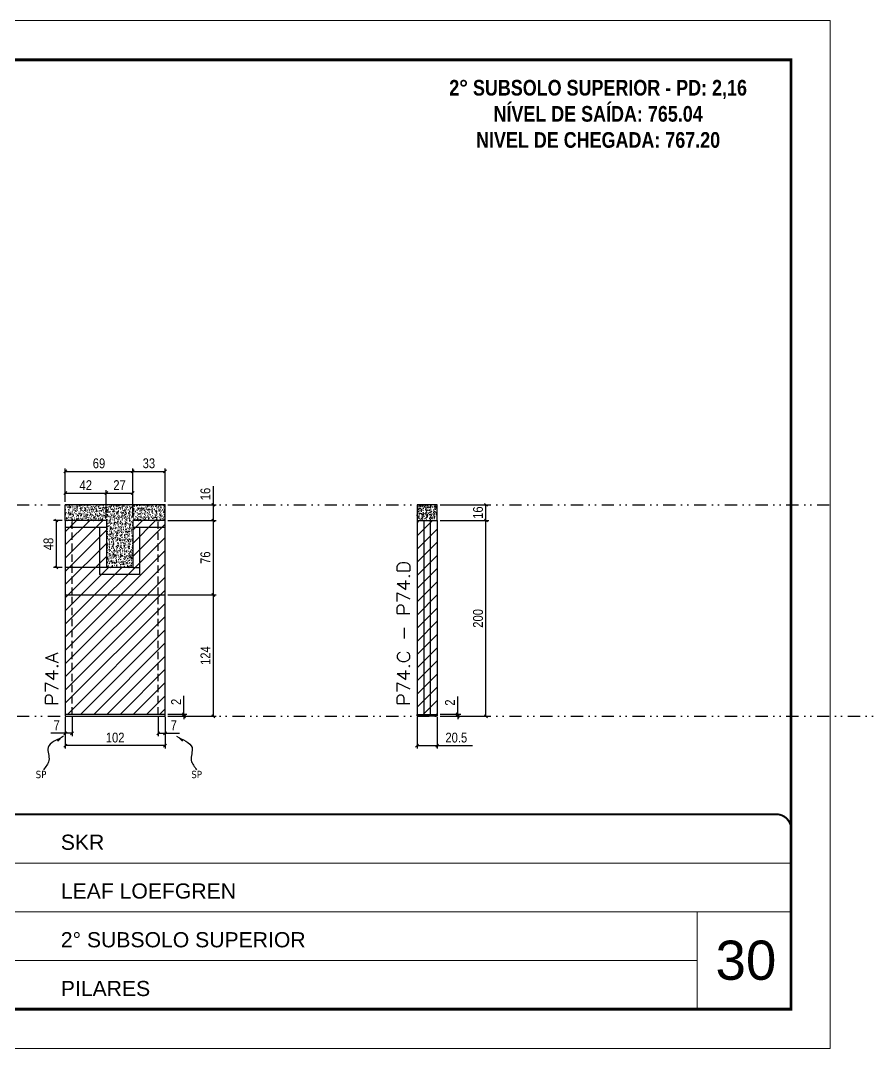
# Model space of a CAD drawing. Extents: x 13741 to 27878, y -21631 to 6985.
# Drawn here: x 16670 to 17540, y -2105 to -1055 of the extents above; entities that cross this region are included whole.
import ezdxf

# ---------------------------------------------------------------- set-up
doc = ezdxf.new("R2010")
doc.units = 0
for name, pattern in [('CONTINUO', [0]), ('DASHED', [0.75, 0.5, -0.25]), ('DIVIDE2', [0.625, 0.25, -0.125, 0, -0.125, 0, -0.125]), ('HIDDEN', [0.375, 0.25, -0.125])]:
    doc.linetypes.add(name, pattern=pattern)
for name, color, linetype, lineweight in [('CARIMBO', 255, 'Continuous', 9), ('Folhas', 255, 'Continuous', 9), ('Hachura', 251, 'Continuous', 9), ('SARRAFO DE PRESSAO', 251, 'DASHED', 9), ('Texto Seção', 7, 'Continuous', 15)]:
    doc.layers.add(name, color=color, linetype=linetype, lineweight=lineweight)
for name, color, linetype in [('COTA', 241, 'Continuous'), ('NOMENCLATURA', 7, 'Continuous'), ('Nível', 160, 'Continuous'), ('Painéis', 200, 'Continuous'), ('SARR_2.2x7', 40, 'Continuous'), ('Sarrafo de Pressão', 42, 'HIDDEN'), ('texto', 7, 'Continuous')]:
    doc.layers.add(name, color=color, linetype=linetype)
doc.styles.add('ARIAL', font='arial.ttf')
doc.styles.add('COTA TECNICA', font='techl___.ttf', dxfattribs={"height": 10})
doc.styles.add('COTA TECNICA-50', font='techl___.ttf', dxfattribs={"height": 10})
doc.styles.add('REGUA-120', font='ROMANS.shx', dxfattribs={"height": 15})
doc.styles.add('ROMANC', font='techb___.ttf', dxfattribs={"height": 2.5})
doc.styles.get("Standard").update_dxf_attribs({"font": 'arial.ttf'})
doc.styles.add('Tecnologia', font='')
doc.styles.get('Tecnologia').set_extended_font_data('Forgotten Futurist')
doc.dimstyles.new('COTA PAINEL-50', dxfattribs={"dimtxt": 10, "dimasz": 3, "dimexe": 3, "dimexo": 3, "dimgap": 3, "dimtad": 1, "dimdec": 1, "dimzin": 12, "dimdsep": 46, "dimtxsty": 'COTA TECNICA-50', "dimblk1": 'OBLIQUE', "dimblk2": 'OBLIQUE', "dimsah": 1, "dimcen": 0.9, "dimclrd": 4, "dimclre": 4, "dimclrt": 240, "dimadec": 1, "dimazin": 3, "dimtfac": 1, "dimtdec": 1, "dimtmove": 0, "dimatfit": 3, "dimfxl": 1, "dimtolj": 1, "dimtzin": 12, "dimarcsym": 0})
doc.dimstyles.new('PAINEL', dxfattribs={"dimtxt": 10, "dimasz": 3, "dimexe": 3, "dimexo": 3, "dimgap": 3, "dimtad": 1, "dimdec": 1, "dimzin": 12, "dimdsep": 46, "dimtxsty": 'COTA TECNICA', "dimblk1": 'OBLIQUE', "dimblk2": 'OBLIQUE', "dimsah": 1, "dimcen": 0.9, "dimclrd": 4, "dimclre": 4, "dimclrt": 240, "dimadec": 1, "dimazin": 3, "dimtfac": 1, "dimtdec": 1, "dimtmove": 0, "dimatfit": 3, "dimfxl": 1, "dimtolj": 1, "dimtzin": 12, "dimarcsym": 0})
doc.dimstyles.get("Standard").update_dxf_attribs({"dimtxt": 0.18, "dimasz": 0.18, "dimexe": 0.18, "dimexo": 0.0625, "dimgap": 0.09, "dimtad": 0, "dimtih": 1, "dimtoh": 1, "dimdec": 4, "dimzin": 0, "dimdsep": 46, "dimtxsty": 'Standard', "dimcen": 0.09, "dimadec": 0, "dimazin": 0, "dimtfac": 1, "dimtdec": 4, "dimtofl": 0, "dimtmove": 0, "dimatfit": 3, "dimfxl": 1, "dimtolj": 1, "dimtzin": 0, "dimarcsym": 0})

# ---------------------------------------------------------------- blocks, each defined once
blk = doc.blocks.new('9999999999')
at = {"color": 30, "linetype": 'CONTINUO'}
for p, q in [((98564.6, 34230.2), (98564.6, 34429.4)), ((98564.6, 34379.6), (99584, 34379.6)), ((98564.6, 34329.8), (99488, 34329.8)), ((99584, 34329.8), (99488, 34329.8)), ((99488, 34329.8), (99488, 34230.2)), ((98564.6, 34280), (99488, 34280))]:
    blk.add_line(p, q, dxfattribs=at)
at = {"color": 30, "linetype": 'CONTINUO', "const_width": 2}
blk.add_lwpolyline([(99584, 34230.2), (99584, 34414.4, 0.414214), (99569, 34429.4), (98229, 34429.4, 0.414214), (98214, 34414.4), (98214, 34245.2, 0.414214), (98229, 34230.2), (99584, 34230.2)], format="xyb", dxfattribs=at)
at = {"layer": 'Folhas'}
blk.add_lwpolyline([(98139, 34190.2), (99624, 34190.2), (99624, 35240.2), (98139, 35240.2)], close=True, dxfattribs=at)
at = {"layer": 'Folhas', "color": 30, "const_width": 3}
blk.add_lwpolyline([(98214, 34230.2), (99584, 34230.2), (99584, 35200.2), (98214, 35200.2)], close=True, dxfattribs=at)
at = {"color": 7, "linetype": 'Continuous', "ltscale": 5, "style": 'ARIAL'}
for s, height, p in [('SKR', 15.48, (98837.7, 34393.1)), ('LEAF LOEFGREN', 15.483, (98837.7, 34343.3)), ('2° SUBSOLO SUPERIOR', 15.483, (98837.7, 34293.5)), ('NOVA SISTEMAS CONSTRUTIVOS', 11.059, (98263.2, 34267.2)), ('PILARES', 15.48, (98837.7, 34243.7))]:
    blk.add_text(s, height=height, dxfattribs=at).set_placement(p)
at = {"layer": 'Folhas', "color": 7, "style": 'Tecnologia', "width": 1.5}
for s, p in [('CLIENTE:', (98573.7, 34397.2)), ('OBRA:', (98573.7, 34347.3)), ('PAVIMENTO:', (98573.7, 34297.5)), ('PROJETO:', (98573.7, 34247.7))]:
    blk.add_text(s, height=14, dxfattribs=at).set_placement(p)
blk = doc.blocks.new('_Oblique')
at = {"color": 0, "linetype": 'ByBlock', "lineweight": -2}
blk.add_line((-0.5, -0.5), (0.5, 0.5), dxfattribs=at)
blk = doc.blocks.new('*D1596')
at = {"layer": 'COTA', "color": 4, "lineweight": -2, "transparency": 16777216}
for p, q in [((16715.2, -1767), (16715.2, -1798.9)), ((16817.2, -1767), (16817.2, -1798.9)), ((16817.2, -1795.9), (16715.2, -1795.9))]:
    blk.add_line(p, q, dxfattribs=at)
at = {"layer": 'Defpoints', "color": 0, "transparency": 16777216}
for p in [(16715.2, -1764), (16817.2, -1764), (16715.2, -1795.9)]:
    blk.add_point(p, dxfattribs=at)
at = {"layer": 'COTA', "color": 4, "lineweight": -2, "transparency": 16777216, "xscale": 3, "yscale": 3, "zscale": 3, "rotation": 180}
blk.add_blockref('_Oblique', (16715.2, -1795.9), dxfattribs=at)
at = {"layer": 'COTA', "color": 4, "lineweight": -2, "transparency": 16777216, "xscale": 3, "yscale": 3, "zscale": 3}
blk.add_blockref('_Oblique', (16817.2, -1795.9), dxfattribs=at)
at = {"layer": 'COTA', "color": 240, "transparency": 16777216, "insert": (16766.2, -1787.8), "char_height": 10, "attachment_point": 5, "style": 'COTA TECNICA'}
blk.add_mtext('\\A1;102', dxfattribs=at)
blk = doc.blocks.new('*D1597')
at = {"layer": 'COTA', "color": 4, "lineweight": -2, "transparency": 16777216}
for p, q in [((16810.2, -1767), (16810.2, -1786.3)), ((16817.2, -1769), (16817.2, -1786.3)), ((16810.2, -1783.3), (16817.2, -1783.3)), ((16817.2, -1783.3), (16832, -1783.3))]:
    blk.add_line(p, q, dxfattribs=at)
at = {"layer": 'Defpoints', "color": 0, "transparency": 16777216}
for p in [(16810.2, -1764), (16817.2, -1766), (16817.2, -1783.3)]:
    blk.add_point(p, dxfattribs=at)
at = {"layer": 'COTA', "color": 4, "lineweight": -2, "transparency": 16777216, "xscale": 3, "yscale": 3, "zscale": 3, "rotation": 180}
blk.add_blockref('_Oblique', (16810.2, -1783.3), dxfattribs=at)
at = {"layer": 'COTA', "color": 4, "lineweight": -2, "transparency": 16777216, "xscale": 3, "yscale": 3, "zscale": 3}
blk.add_blockref('_Oblique', (16817.2, -1783.3), dxfattribs=at)
at = {"layer": 'COTA', "color": 240, "transparency": 16777216, "insert": (16826.1, -1775.2), "char_height": 10, "attachment_point": 5, "style": 'COTA TECNICA-50'}
blk.add_mtext('\\A1;7', dxfattribs=at)
blk = doc.blocks.new('*D1598')
at = {"layer": 'COTA', "color": 4, "lineweight": -2, "transparency": 16777216}
for p, q in [((16715.2, -1769), (16715.2, -1786.3)), ((16722.2, -1767), (16722.2, -1786.3)), ((16715.2, -1783.3), (16700.5, -1783.3)), ((16722.2, -1783.3), (16715.2, -1783.3))]:
    blk.add_line(p, q, dxfattribs=at)
at = {"layer": 'Defpoints', "color": 0, "transparency": 16777216}
for p in [(16715.2, -1766), (16722.2, -1764), (16715.2, -1783.3)]:
    blk.add_point(p, dxfattribs=at)
at = {"layer": 'COTA', "color": 4, "lineweight": -2, "transparency": 16777216, "xscale": 3, "yscale": 3, "zscale": 3, "rotation": 180}
blk.add_blockref('_Oblique', (16715.2, -1783.3), dxfattribs=at)
at = {"layer": 'COTA', "color": 4, "lineweight": -2, "transparency": 16777216, "xscale": 3, "yscale": 3, "zscale": 3}
blk.add_blockref('_Oblique', (16722.2, -1783.3), dxfattribs=at)
at = {"layer": 'COTA', "color": 240, "transparency": 16777216, "insert": (16706.4, -1775.2), "char_height": 10, "attachment_point": 5, "style": 'COTA TECNICA-50'}
blk.add_mtext('\\A1;7', dxfattribs=at)
blk = doc.blocks.new('*D1599')
at = {"layer": 'COTA', "color": 4, "lineweight": -2, "transparency": 16777216}
for p, q in [((16836.5, -1764), (16836.5, -1745.2)), ((16820.2, -1764), (16839.5, -1764)), ((16820.2, -1766), (16839.5, -1766)), ((16836.5, -1766), (16836.5, -1764)), ((16836.5, -1766), (16836.5, -1769))]:
    blk.add_line(p, q, dxfattribs=at)
at = {"layer": 'Defpoints', "color": 0, "transparency": 16777216}
for p in [(16817.2, -1764), (16817.2, -1766), (16836.5, -1766)]:
    blk.add_point(p, dxfattribs=at)
at = {"layer": 'COTA', "color": 4, "lineweight": -2, "transparency": 16777216, "xscale": 3, "yscale": 3, "zscale": 3}
for p, rotation in [((16836.5, -1764), 270), ((16836.5, -1766), 90)]:
    blk.add_blockref('_Oblique', p, dxfattribs=dict(at, rotation=rotation))
at = {"layer": 'COTA', "color": 240, "transparency": 16777216, "insert": (16828.5, -1751.3), "char_height": 10, "attachment_point": 5, "rotation": 90, "style": 'COTA TECNICA-50'}
blk.add_mtext('\\A1;2', dxfattribs=at)
blk = doc.blocks.new('*D1604')
at = {"layer": 'COTA', "color": 4, "linetype": 'ByBlock', "lineweight": -2, "transparency": 16777216}
for p, q in [((16820.2, -1642), (16869.6, -1642)), ((16866.6, -1766), (16866.6, -1642)), ((16820.2, -1766), (16869.6, -1766))]:
    blk.add_line(p, q, dxfattribs=at)
at = {"layer": 'Defpoints', "color": 0, "linetype": 'ByBlock', "transparency": 16777216}
for p in [(16817.2, -1642), (16866.6, -1642), (16817.2, -1766)]:
    blk.add_point(p, dxfattribs=at)
at = {"layer": 'COTA', "color": 4, "linetype": 'ByBlock', "lineweight": -2, "transparency": 16777216, "xscale": 3, "yscale": 3, "zscale": 3}
for p, rotation in [((16866.6, -1642), 90), ((16866.6, -1766), 270)]:
    blk.add_blockref('_Oblique', p, dxfattribs=dict(at, rotation=rotation))
at = {"layer": 'COTA', "color": 240, "linetype": 'ByBlock', "transparency": 16777216, "insert": (16858.5, -1704), "char_height": 10, "attachment_point": 5, "rotation": 90, "style": 'COTA TECNICA'}
blk.add_mtext('\\A1;124', dxfattribs=at)
blk = doc.blocks.new('*D1605')
at = {"layer": 'COTA', "color": 4, "linetype": 'ByBlock', "lineweight": -2, "transparency": 16777216}
for p, q in [((16820.2, -1642), (16869.6, -1642)), ((16866.6, -1766), (16866.6, -1642)), ((16820.2, -1766), (16869.6, -1766))]:
    blk.add_line(p, q, dxfattribs=at)
at = {"layer": 'Defpoints', "color": 0, "linetype": 'ByBlock', "transparency": 16777216}
for p in [(16817.2, -1642), (16866.6, -1642), (16817.2, -1766)]:
    blk.add_point(p, dxfattribs=at)
at = {"layer": 'COTA', "color": 4, "linetype": 'ByBlock', "lineweight": -2, "transparency": 16777216, "xscale": 3, "yscale": 3, "zscale": 3}
for p, rotation in [((16866.6, -1642), 90), ((16866.6, -1766), 270)]:
    blk.add_blockref('_Oblique', p, dxfattribs=dict(at, rotation=rotation))
at = {"layer": 'COTA', "color": 240, "linetype": 'ByBlock', "transparency": 16777216, "insert": (16858.5, -1704), "char_height": 10, "attachment_point": 5, "rotation": 90, "style": 'COTA TECNICA'}
blk.add_mtext('\\A1;124', dxfattribs=at)
blk = doc.blocks.new('*D1600')
at = {"layer": 'COTA', "color": 4, "lineweight": -2, "transparency": 16777216}
for p, q in [((17074.8, -1767), (17074.8, -1798.9)), ((17095.3, -1767), (17095.3, -1798.9)), ((17074.8, -1795.9), (17095.3, -1795.9)), ((17095.3, -1795.9), (17131.5, -1795.9))]:
    blk.add_line(p, q, dxfattribs=at)
at = {"layer": 'Defpoints', "color": 0, "transparency": 16777216}
for p in [(17074.8, -1764), (17095.3, -1764), (17095.3, -1795.9)]:
    blk.add_point(p, dxfattribs=at)
at = {"layer": 'COTA', "color": 4, "lineweight": -2, "transparency": 16777216, "xscale": 3, "yscale": 3, "zscale": 3, "rotation": 180}
blk.add_blockref('_Oblique', (17074.8, -1795.9), dxfattribs=at)
at = {"layer": 'COTA', "color": 4, "lineweight": -2, "transparency": 16777216, "xscale": 3, "yscale": 3, "zscale": 3}
blk.add_blockref('_Oblique', (17095.3, -1795.9), dxfattribs=at)
at = {"layer": 'COTA', "color": 240, "transparency": 16777216, "insert": (17114.9, -1787.8), "char_height": 10, "attachment_point": 5, "style": 'COTA TECNICA'}
blk.add_mtext('\\A1;20.5', dxfattribs=at)
blk = doc.blocks.new('*D1601')
at = {"layer": 'COTA', "color": 4, "lineweight": -2, "transparency": 16777216}
for p, q in [((17116.4, -1764), (17116.4, -1745.9)), ((17098.3, -1764), (17119.4, -1764)), ((17098.3, -1766), (17119.4, -1766)), ((17116.4, -1766), (17116.4, -1764)), ((17116.4, -1766), (17116.4, -1769))]:
    blk.add_line(p, q, dxfattribs=at)
at = {"layer": 'Defpoints', "color": 0, "transparency": 16777216}
for p in [(17095.3, -1764), (17095.3, -1766), (17116.4, -1764)]:
    blk.add_point(p, dxfattribs=at)
at = {"layer": 'COTA', "color": 4, "lineweight": -2, "transparency": 16777216, "xscale": 3, "yscale": 3, "zscale": 3}
for p, rotation in [((17116.4, -1764), 270), ((17116.4, -1766), 90)]:
    blk.add_blockref('_Oblique', p, dxfattribs=dict(at, rotation=rotation))
at = {"layer": 'COTA', "color": 240, "transparency": 16777216, "insert": (17108.4, -1752), "char_height": 10, "attachment_point": 5, "rotation": 90, "style": 'COTA TECNICA-50'}
blk.add_mtext('\\A1;2', dxfattribs=at)
blk = doc.blocks.new('*D1602')
at = {"layer": 'COTA', "color": 4, "lineweight": -2, "transparency": 16777216}
for p, q in [((17098.3, -1566), (17148.2, -1566)), ((17145.2, -1766), (17145.2, -1566)), ((17098.3, -1766), (17148.2, -1766))]:
    blk.add_line(p, q, dxfattribs=at)
at = {"layer": 'Defpoints', "color": 0, "transparency": 16777216}
for p in [(17095.3, -1566), (17145.2, -1566), (17095.3, -1766)]:
    blk.add_point(p, dxfattribs=at)
at = {"layer": 'COTA', "color": 4, "lineweight": -2, "transparency": 16777216, "xscale": 3, "yscale": 3, "zscale": 3}
for p, rotation in [((17145.2, -1566), 90), ((17145.2, -1766), 270)]:
    blk.add_blockref('_Oblique', p, dxfattribs=dict(at, rotation=rotation))
at = {"layer": 'COTA', "color": 240, "transparency": 16777216, "insert": (17137.1, -1666), "char_height": 10, "attachment_point": 5, "rotation": 90, "style": 'COTA TECNICA-50'}
blk.add_mtext('\\A1;200', dxfattribs=at)
blk = doc.blocks.new('*D1606')
at = {"layer": 'COTA', "color": 4, "lineweight": -2, "transparency": 16777216}
for p, q in [((16820.2, -1566), (16869.6, -1566)), ((16866.6, -1642), (16866.6, -1566)), ((16820.2, -1642), (16869.6, -1642))]:
    blk.add_line(p, q, dxfattribs=at)
at = {"layer": 'Defpoints', "color": 0, "transparency": 16777216}
for p in [(16817.2, -1566), (16866.6, -1566), (16817.2, -1642)]:
    blk.add_point(p, dxfattribs=at)
at = {"layer": 'COTA', "color": 4, "lineweight": -2, "transparency": 16777216, "xscale": 3, "yscale": 3, "zscale": 3}
for p, rotation in [((16866.6, -1566), 90), ((16866.6, -1642), 270)]:
    blk.add_blockref('_Oblique', p, dxfattribs=dict(at, rotation=rotation))
at = {"layer": 'COTA', "color": 240, "transparency": 16777216, "insert": (16858.5, -1604), "char_height": 10, "attachment_point": 5, "rotation": 90, "style": 'COTA TECNICA'}
blk.add_mtext('\\A1;76', dxfattribs=at)
blk = doc.blocks.new('*D1607')
at = {"layer": 'COTA', "color": 4, "lineweight": -2, "transparency": 16777216}
for p, q in [((16866.6, -1550), (16866.6, -1531)), ((16820.2, -1550), (16869.6, -1550)), ((16866.6, -1566), (16866.6, -1550)), ((16820.2, -1566), (16869.6, -1566))]:
    blk.add_line(p, q, dxfattribs=at)
at = {"layer": 'Defpoints', "color": 0, "transparency": 16777216}
for p in [(16817.2, -1550), (16866.6, -1550), (16817.2, -1566)]:
    blk.add_point(p, dxfattribs=at)
at = {"layer": 'COTA', "color": 4, "lineweight": -2, "transparency": 16777216, "xscale": 3, "yscale": 3, "zscale": 3}
for p, rotation in [((16866.6, -1550), 90), ((16866.6, -1566), 270)]:
    blk.add_blockref('_Oblique', p, dxfattribs=dict(at, rotation=rotation))
at = {"layer": 'COTA', "color": 240, "transparency": 16777216, "insert": (16858.5, -1539), "char_height": 10, "attachment_point": 5, "rotation": 90, "style": 'COTA TECNICA'}
blk.add_mtext('\\A1;16', dxfattribs=at)
blk = doc.blocks.new('*D1608')
at = {"layer": 'COTA', "color": 4, "lineweight": -2, "transparency": 16777216}
for p, q in [((16712.2, -1566), (16703.2, -1566)), ((16706.2, -1614), (16706.2, -1566)), ((16712.2, -1614), (16703.2, -1614))]:
    blk.add_line(p, q, dxfattribs=at)
at = {"layer": 'Defpoints', "color": 0, "transparency": 16777216}
for p in [(16706.2, -1566), (16715.2, -1566), (16715.2, -1614)]:
    blk.add_point(p, dxfattribs=at)
at = {"layer": 'COTA', "color": 4, "lineweight": -2, "transparency": 16777216, "xscale": 3, "yscale": 3, "zscale": 3}
for p, rotation in [((16706.2, -1566), 90), ((16706.2, -1614), 270)]:
    blk.add_blockref('_Oblique', p, dxfattribs=dict(at, rotation=rotation))
at = {"layer": 'COTA', "color": 240, "transparency": 16777216, "insert": (16698.1, -1590), "char_height": 10, "attachment_point": 5, "rotation": 90, "style": 'COTA TECNICA'}
blk.add_mtext('\\A1;48', dxfattribs=at)
blk = doc.blocks.new('*D1609')
at = {"layer": 'COTA', "color": 4, "lineweight": -2, "transparency": 16777216}
for p, q in [((16715.2, -1547), (16715.2, -1535)), ((16715.2, -1538), (16757.2, -1538)), ((16757.2, -1563), (16757.2, -1535))]:
    blk.add_line(p, q, dxfattribs=at)
at = {"layer": 'Defpoints', "color": 0, "transparency": 16777216}
for p in [(16757.2, -1538), (16715.2, -1550), (16757.2, -1566)]:
    blk.add_point(p, dxfattribs=at)
at = {"layer": 'COTA', "color": 4, "lineweight": -2, "transparency": 16777216, "xscale": 3, "yscale": 3, "zscale": 3, "rotation": 180}
blk.add_blockref('_Oblique', (16715.2, -1538), dxfattribs=at)
at = {"layer": 'COTA', "color": 4, "lineweight": -2, "transparency": 16777216, "xscale": 3, "yscale": 3, "zscale": 3}
blk.add_blockref('_Oblique', (16757.2, -1538), dxfattribs=at)
at = {"layer": 'COTA', "color": 240, "transparency": 16777216, "insert": (16736.2, -1529.9), "char_height": 10, "attachment_point": 5, "style": 'COTA TECNICA'}
blk.add_mtext('\\A1;42', dxfattribs=at)
blk = doc.blocks.new('*D1610')
at = {"layer": 'COTA', "color": 4, "lineweight": -2, "transparency": 16777216}
for p, q in [((16757.2, -1563), (16757.2, -1535)), ((16757.2, -1538), (16784.2, -1538)), ((16784.2, -1563), (16784.2, -1535))]:
    blk.add_line(p, q, dxfattribs=at)
at = {"layer": 'Defpoints', "color": 0, "transparency": 16777216}
for p in [(16784.2, -1538), (16757.2, -1566), (16784.2, -1566)]:
    blk.add_point(p, dxfattribs=at)
at = {"layer": 'COTA', "color": 4, "lineweight": -2, "transparency": 16777216, "xscale": 3, "yscale": 3, "zscale": 3, "rotation": 180}
blk.add_blockref('_Oblique', (16757.2, -1538), dxfattribs=at)
at = {"layer": 'COTA', "color": 4, "lineweight": -2, "transparency": 16777216, "xscale": 3, "yscale": 3, "zscale": 3}
blk.add_blockref('_Oblique', (16784.2, -1538), dxfattribs=at)
at = {"layer": 'COTA', "color": 240, "transparency": 16777216, "insert": (16770.7, -1529.9), "char_height": 10, "attachment_point": 5, "style": 'COTA TECNICA'}
blk.add_mtext('\\A1;27', dxfattribs=at)
blk = doc.blocks.new('*D1611')
at = {"layer": 'COTA', "color": 4, "lineweight": -2, "transparency": 16777216}
for p, q in [((16715.2, -1547), (16715.2, -1512.8)), ((16715.2, -1515.8), (16784.2, -1515.8)), ((16784.2, -1563), (16784.2, -1512.8))]:
    blk.add_line(p, q, dxfattribs=at)
at = {"layer": 'Defpoints', "color": 0, "transparency": 16777216}
for p in [(16784.2, -1515.8), (16715.2, -1550), (16784.2, -1566)]:
    blk.add_point(p, dxfattribs=at)
at = {"layer": 'COTA', "color": 4, "lineweight": -2, "transparency": 16777216, "xscale": 3, "yscale": 3, "zscale": 3, "rotation": 180}
blk.add_blockref('_Oblique', (16715.2, -1515.8), dxfattribs=at)
at = {"layer": 'COTA', "color": 4, "lineweight": -2, "transparency": 16777216, "xscale": 3, "yscale": 3, "zscale": 3}
blk.add_blockref('_Oblique', (16784.2, -1515.8), dxfattribs=at)
at = {"layer": 'COTA', "color": 240, "transparency": 16777216, "insert": (16749.7, -1507.7), "char_height": 10, "attachment_point": 5, "style": 'COTA TECNICA'}
blk.add_mtext('\\A1;69', dxfattribs=at)
blk = doc.blocks.new('*D1612')
at = {"layer": 'COTA', "color": 4, "lineweight": -2, "transparency": 16777216}
for p, q in [((16784.2, -1563), (16784.2, -1512.8)), ((16784.2, -1515.8), (16817.2, -1515.8)), ((16817.2, -1547), (16817.2, -1512.8))]:
    blk.add_line(p, q, dxfattribs=at)
at = {"layer": 'Defpoints', "color": 0, "transparency": 16777216}
for p in [(16817.2, -1515.8), (16817.2, -1550), (16784.2, -1566)]:
    blk.add_point(p, dxfattribs=at)
at = {"layer": 'COTA', "color": 4, "lineweight": -2, "transparency": 16777216, "xscale": 3, "yscale": 3, "zscale": 3, "rotation": 180}
blk.add_blockref('_Oblique', (16784.2, -1515.8), dxfattribs=at)
at = {"layer": 'COTA', "color": 4, "lineweight": -2, "transparency": 16777216, "xscale": 3, "yscale": 3, "zscale": 3}
blk.add_blockref('_Oblique', (16817.2, -1515.8), dxfattribs=at)
at = {"layer": 'COTA', "color": 240, "transparency": 16777216, "insert": (16800.7, -1507.6), "char_height": 10, "attachment_point": 5, "style": 'COTA TECNICA'}
blk.add_mtext('\\A1;33', dxfattribs=at)
blk = doc.blocks.new('*D1613')
at = {"layer": 'COTA', "color": 4, "lineweight": -2, "transparency": 16777216}
for p, q in [((17098.3, -1550), (17148.2, -1550)), ((17145.2, -1566), (17145.2, -1550)), ((17098.3, -1566), (17148.2, -1566))]:
    blk.add_line(p, q, dxfattribs=at)
at = {"layer": 'Defpoints', "color": 0, "transparency": 16777216}
for p in [(17095.3, -1550), (17145.2, -1550), (17095.3, -1566)]:
    blk.add_point(p, dxfattribs=at)
at = {"layer": 'COTA', "color": 4, "lineweight": -2, "transparency": 16777216, "xscale": 3, "yscale": 3, "zscale": 3}
for p, rotation in [((17145.2, -1550), 90), ((17145.2, -1566), 270)]:
    blk.add_blockref('_Oblique', p, dxfattribs=dict(at, rotation=rotation))
at = {"layer": 'COTA', "color": 240, "transparency": 16777216, "insert": (17137.1, -1558), "char_height": 10, "attachment_point": 5, "rotation": 90, "style": 'COTA TECNICA'}
blk.add_mtext('\\A1;16', dxfattribs=at)

msp = doc.modelspace()

# ---------------------------------------------------------------- hatches: boundary and pattern name
at = {"layer": 'COTA'}
h = msp.add_hatch(dxfattribs=at)
h.set_pattern_fill('AR-CONC', color=256, scale=0.03)
h.paths.add_polyline_path([(16784.23, -1566.02), (16817.23, -1566.02), (16817.23, -1550.02), (16715.23, -1550.02), (16715.23, -1566.02), (16757.23, -1566.02), (16757.23, -1614.02), (16784.23, -1614.02)])
h = msp.add_hatch(dxfattribs=at)
h.set_pattern_fill('AR-CONC', color=256, scale=0.03)
h.set_pattern_definition([(50, (-190.1025, 0), (5.4655401, -0.4781726), [0.5715, -6.2865]), (355, (-190.1025, 0), (-1.0573026, 5.7317054), [0.4572, -5.0292175]), (100.451445, (-189.647, -0.04), (4.4082374, 5.2535326), [0.4857003, -5.3427073]), (46.1842, (-190.1025, 1.524), (8.1323712, -1.2612698), [0.85725, -9.42975]), (96.63556, (-189.425, 1.419), (7.122124, 7.4227837), [0.7285507, -8.0140682]), (351.18415, (-190.1025, 1.524), (7.122124, 7.4227837), [0.685799, -7.543792]), (21, (-189.3405, 1.143), (4.5484317, -3.067956), [0.5715, -6.2865]), (326, (-189.3405, 1.143), (1.8540609, 5.525639), [0.4572, -5.0292]), (71.451445, (-188.9614, 0.8873), (6.4024926, 2.457683), [0.4857003, -5.3426981]), (37.5, (-190.1025, 0), (0.0926581, 2.53665117), [0, -4.96824, 0, -5.1054, 0, -5.04825]), (7.5, (-190.1025, 0), (2.00458988, 3.00541724), [0, -2.91084, 0, -4.85394, 0, -1.92405]), (327.5, (-191.8017, 0), (4.06771786, -0.17186232), [0, -1.905, 0, -5.9436, 0, -7.8867]), (317.5, (-192.5637, 0), (4.44387544, 0.7627947), [0, -2.4765, 0, -3.94716, 0, -5.6007])])
h.paths.add_polyline_path([(17095.26, -1566.02), (17095.26, -1550.02), (17074.76, -1550.02), (17074.76, -1566.02)])
at = {"layer": 'Hachura', "linetype": 'ByBlock'}
h = msp.add_hatch(dxfattribs=at)
h.set_pattern_fill('ANSI31', color=256, scale=3)
h.paths.add_polyline_path([(16715.23, -1566.02), (16715.23, -1614.02), (16757.23, -1614.02), (16757.23, -1566.02)], flags=17)
h.paths.add_polyline_path([(16817.23, -1642.02), (16817.23, -1566.02), (16784.23, -1566.02), (16784.23, -1614.02), (16715.23, -1614.02), (16715.23, -1642.02)])
h.paths.add_polyline_path([(16817.23, -1642.02), (16715.23, -1642.02), (16715.23, -1764.02), (16817.23, -1764.02)])
h.paths.add_polyline_path([(17095.26, -1566.02), (17074.76, -1566.02), (17074.76, -1764.02), (17095.26, -1764.02)])

# ---------------------------------------------------------------- linework, layer by layer
at = {"layer": 'COTA'}
for p, q in [((16817.23, -1550.02), (16715.23, -1550.02)), ((16715.23, -1566.02), (16715.23, -1550.02)), ((16817.23, -1566.02), (16817.23, -1550.02)), ((16750.23, -1614.02), (16750.23, -1621.02)), ((16784.23, -1614.02), (16791.23, -1614.02)), ((16791.23, -1614.02), (16791.23, -1621.02))]:
    msp.add_line(p, q, dxfattribs=at)
msp.add_lwpolyline([(17074.76, -1566.04), (17095.26, -1566.04), (17095.26, -1550.02), (17074.76, -1550.02)], close=True, dxfattribs=at)
at = {"layer": 'Nível', "color": 4, "linetype": 'DIVIDE2', "ltscale": 50}
for p, q in [((13741.09, -1550.02), (17496.97, -1550.02)), ((13741.09, -1766.02), (21531.15, -1766.02))]:
    msp.add_line(p, q, dxfattribs=at)
at = {"layer": 'Painéis'}
for p, q in [((16715.23, -1566.02), (16715.23, -1764.02)), ((16757.23, -1566.02), (16715.23, -1566.02)), ((16757.23, -1566.02), (16757.23, -1614.02)), ((16817.23, -1566.02), (16784.23, -1566.02)), ((16784.23, -1566.02), (16784.23, -1614.02)), ((16817.23, -1764.02), (16817.23, -1566.02)), ((17074.76, -1566.02), (17095.26, -1566.02)), ((17074.76, -1566.04), (17074.76, -1764.02)), ((17095.26, -1566.04), (17095.26, -1764.02)), ((16784.23, -1614.02), (16715.23, -1614.02)), ((16715.23, -1642.02), (16817.23, -1642.02)), ((17074.76, -1764.02), (17095.26, -1764.02)), ((17074.76, -1764.02), (17095.26, -1764.02)), ((17074.76, -1766.02), (17074.76, -1764.02)), ((17095.26, -1766.02), (17074.76, -1766.02)), ((17095.26, -1764.02), (17095.26, -1766.02))]:
    msp.add_line(p, q, dxfattribs=at)
msp.add_lwpolyline([(16817.23, -1764.02), (16715.23, -1764.02), (16715.23, -1766.02), (16817.23, -1766.02)], close=True, dxfattribs=at)
at = {"layer": 'SARR_2.2x7'}
for p, q in [((16757.23, -1573.02), (16715.23, -1573.02)), ((16750.23, -1573.02), (16750.23, -1614.02)), ((16817.23, -1573.02), (16784.23, -1573.02)), ((16791.23, -1573.02), (16791.23, -1614.02)), ((17081.76, -1566.02), (17081.76, -1764.02)), ((17088.26, -1566.02), (17088.26, -1764.02)), ((16791.23, -1621.02), (16750.23, -1621.02))]:
    msp.add_line(p, q, dxfattribs=at)
at = {"layer": 'Sarrafo de Pressão', "ltscale": 30}
for p, q in [((16722.23, -1642.02), (16722.23, -1566.02)), ((16810.23, -1642.02), (16810.23, -1566.02)), ((16722.23, -1764.02), (16722.23, -1642.02)), ((16810.23, -1764.02), (16810.23, -1642.02))]:
    msp.add_line(p, q, dxfattribs=at)

# ---------------------------------------------------------------- block references
at = {"layer": 'SARRAFO DE PRESSAO', "color": 6, "linetype": 'ByBlock'}
msp.add_blockref('9999999999', (-82127.01, -36295.5), dxfattribs=at)

# ---------------------------------------------------------------- texts
at = {"layer": 'CARIMBO', "style": 'ARIAL'}
msp.add_text('30', height=40, dxfattribs=at).set_placement((17379.83, -2035.15))
at = {"layer": 'NOMENCLATURA', "color": 2, "insert": (17259.81, -1089.24), "char_height": 16, "attachment_point": 2, "style": 'ROMANC'}
msp.add_mtext_dynamic_manual_height_columns('\\P2° SUBSOLO SUPERIOR - PD: 2,16\\PNÍVEL DE SAÍDA: 765.04\\PNIVEL DE CHEGADA: 767.20', width=432.3511, gutter_width=1, heights=[0], dxfattribs=at)
at = {"layer": 'texto', "color": 0, "char_height": 7.5, "attachment_point": 5}
for insert in [(16690.45, -1825.51), (16849.48, -1825.51)]:
    msp.add_mtext('{\\fTahoma|b0|i0|c0|p34;\\C4;SP}', dxfattribs=dict(at, insert=insert))
at = {"layer": 'Texto Seção', "style": 'REGUA-120', "width": 1.1}
for s, p in [('P74.C - P74.D', (17067.51, -1755.25)), ('P74.A', (16707.98, -1755.25))]:
    msp.add_text(s, height=13, rotation=90, dxfattribs=at).set_placement(p)

# ---------------------------------------------------------------- dimensions: what is measured, and where the dimension line sits
at = {"layer": 'COTA'}
for base, p1, p2, dimstyle, picture, middle in [((16784.23, -1515.83), (16715.23, -1550.02), (16784.23, -1566.02), 'PAINEL', '*D1611', (16749.73, -1507.7)), ((16817.23, -1515.83), (16784.23, -1566.02), (16817.23, -1550.02), 'PAINEL', '*D1612', (16800.73, -1507.61)), ((16757.23, -1537.99), (16715.23, -1550.02), (16757.23, -1566.02), 'PAINEL', '*D1609', (16736.23, -1529.91)), ((16817.23, -1783.26), (16810.23, -1764.02), (16817.23, -1766.02), 'COTA PAINEL-50', '*D1597', (16826.1, -1775.18))]:
    dim = msp.add_linear_dim(base=base, p1=p1, p2=p2, dimstyle=dimstyle, dxfattribs=at)
    dim.commit()
    dim.dimension.update_dxf_attribs({"geometry": picture, "text_midpoint": middle})
for base, p1, p2, override, picture, middle in [((16784.23, -1537.99), (16757.23, -1566.02), (16784.23, -1566.02), {"dimtmove": 1}, '*D1610', (16770.73, -1529.91)), ((17095.26, -1795.91), (17074.76, -1764.02), (17095.26, -1764.02), {"dimarcsym": 2}, '*D1600', (17114.89, -1787.8))]:
    dim = msp.add_linear_dim(base=base, p1=p1, p2=p2, dimstyle='PAINEL', override=override, dxfattribs=at)
    dim.commit()
    dim.dimension.update_dxf_attribs({"geometry": picture, "text_midpoint": middle})
for base, p1, p2, angle, dimstyle, picture, middle in [((16866.6, -1550.02), (16817.23, -1566.02), (16817.23, -1550.02), 90, 'PAINEL', '*D1607', (16858.5, -1539.01)), ((17145.25, -1550.02), (17095.26, -1566.04), (17095.26, -1550.02), 90, 'PAINEL', '*D1613', (17137.14, -1558.03)), ((16706.21, -1566.02), (16715.23, -1614.02), (16715.23, -1566.02), 90, 'PAINEL', '*D1608', (16698.11, -1590.02)), ((16866.6, -1566.02), (16817.23, -1642.02), (16817.23, -1566.02), 90, 'PAINEL', '*D1606', (16858.5, -1604.02)), ((17145.25, -1566.02), (17095.26, -1766.02), (17095.26, -1566.02), 90, 'COTA PAINEL-50', '*D1602', (17137.14, -1666.02)), ((16715.23, -1783.26), (16722.23, -1764.02), (16715.23, -1766.02), 180, 'COTA PAINEL-50', '*D1598', (16706.36, -1775.18))]:
    dim = msp.add_linear_dim(base=base, p1=p1, p2=p2, angle=angle, dimstyle=dimstyle, dxfattribs=at)
    dim.commit()
    dim.dimension.update_dxf_attribs({"geometry": picture, "text_midpoint": middle})
at = {"layer": 'COTA', "linetype": 'ByBlock'}
for picture in ['*D1604', '*D1605']:
    dim = msp.add_aligned_dim(p1=(16817.23, -1766.02), p2=(16817.23, -1642.02), distance=-49.37, dimstyle='PAINEL', dxfattribs=at)
    dim.commit()
    dim.dimension.update_dxf_attribs({"geometry": picture, "text_midpoint": (16858.52, -1704.02)})
at = {"layer": 'COTA'}
for base, p1, p2, picture, middle in [((16836.49, -1766.02), (16817.23, -1764.02), (16817.23, -1766.02), '*D1599', (16836.49, -1751.27)), ((17116.45, -1764.02), (17095.26, -1766.02), (17095.26, -1764.02), '*D1601', (17116.45, -1751.96))]:
    dim = msp.add_linear_dim(base=base, p1=p1, p2=p2, angle=90, dimstyle='COTA PAINEL-50', dxfattribs=at)
    dim.commit()
    dim.dimension.update_dxf_attribs({"geometry": picture, "text_midpoint": middle, "dimtype": 160})
dim = msp.add_linear_dim(base=(16715.23, -1795.91), p1=(16817.23, -1764.02), p2=(16715.23, -1764.02), angle=180, dimstyle='PAINEL', override={"dimarcsym": 2}, dxfattribs=at)
dim.commit()
dim.dimension.update_dxf_attribs({"geometry": '*D1596', "text_midpoint": (16766.23, -1787.81)})

# ---------------------------------------------------------------- leaders
at = {"layer": 'COTA', "path_type": 1}
for points in [[(16713.4, -1786.2), (16697.62, -1798.03), (16698.54, -1811.04), (16692.99, -1820.82)], [(16829.06, -1786.2), (16844.84, -1798.03), (16843.92, -1811.04), (16849.47, -1820.82)]]:
    msp.add_leader(points, dimstyle='Standard', override={"dimasz": 8}, dxfattribs=at)

doc.saveas('drawing.dxf')
